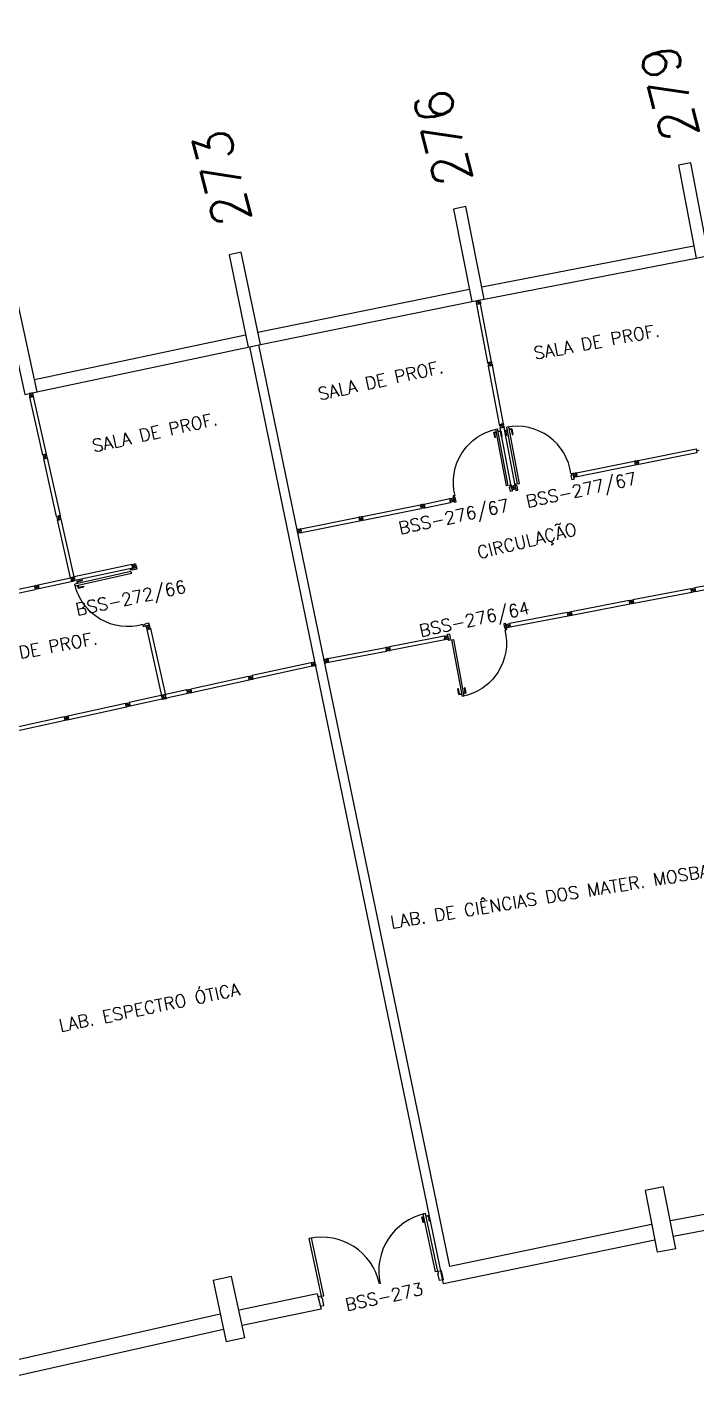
# Model space of a CAD drawing. Extents: x -152 to 150, y 325 to 437.
# Drawn here: x -89.76 to -79.12, y 402.05 to 423.52 of the extents above; entities that cross this region are included whole.
import ezdxf
from ezdxf.enums import TextEntityAlignment as Align

# ---------------------------------------------------------------- set-up
doc = ezdxf.new("R2010")
doc.units = 0
doc.header["$LTSCALE"] = 0.01
doc.header["$MEASUREMENT"] = 0
doc.header["$PDMODE"] = 98
doc.layers.get('0').update_dxf_attribs({"linetype": 'CONTINUOUS'})
doc.layers.get('DEFPOINTS').update_dxf_attribs({"linetype": 'CONTINUOUS'})
for name, color, linetype in [('ALV', 2, 'CONTINUOUS'), ('DIV', 2, 'CONTINUOUS'), ('ESQ', 1, 'CONTINUOUS'), ('ESTR', 3, 'CONTINUOUS'), ('NOPILAR1', 2, 'CONTINUOUS'), ('TEXTO', 2, 'CONTINUOUS'), ('TEXTO-CENTRO-CUSTO', 2, 'CONTINUOUS'), ('TEXTO-ENDEREÇO', 2, 'CONTINUOUS')]:
    doc.layers.add(name, color=color, linetype=linetype)
doc.styles.add('1', font='romans.shx')
doc.styles.add('NOPILAR', font='simplex.shx', dxfattribs={"height": 0.6})
doc.styles.add('UNB-100', font='simplex.shx', dxfattribs={"height": 3})
doc.styles.add('UNB-100-1', font='simplex.shx', dxfattribs={"height": 0.2})
doc.dimstyles.new('1-600', dxfattribs={"dimtxt": 1.1, "dimasz": 2.5, "dimexe": 2, "dimexo": 4, "dimgap": 0.2, "dimtad": 1, "dimdec": 0, "dimzin": 4, "dimdsep": 46, "dimlunit": 6, "dimtxsty": '1', "dimblk1": 'NONE', "dimblk2": 'NONE', "dimsah": 1, "dimcen": 0, "dimclrd": 2, "dimclre": 2, "dimclrt": 2, "dimadec": 0, "dimazin": 0, "dimtfac": 1, "dimtdec": 0, "dimtmove": 2, "dimatfit": 3, "dimldrblk": 'NONE', "dimfxl": 1, "dimtolj": 1, "dimtzin": 0, "dimarcsym": 0})

# ---------------------------------------------------------------- blocks, each defined once
blk = doc.blocks.new('PILAR-SSC')
blk.add_lwpolyline([(0, 0), (0, -1.5), (0.2, -1.5), (0.2, 0)], close=True)
blk = doc.blocks.new('DIVMT-SSC')
for p, q in [((0, 0.005), (0, -0.005)), ((0, -0.005), (0, 0.005)), ((-0.03, -0.03), (-0.03, -0.97)), ((0.006, -0.03), (-0.006, -0.03)), ((-0.005, 0), (0.005, 0)), ((0.005, 0), (-0.005, 0)), ((0.006, -0.02), (0.006, -0.03)), ((0.03, -0.03), (0.03, -0.97)), ((0.03, -0.97), (-0.03, -0.97)), ((-0.006, -0.98), (-0.006, -0.97)), ((-0.006, -0.98), (0.006, -0.98)), ((0.006, -1.001), (-0.006, -1.001)), ((0.005, -0.97), (-0.005, -0.97)), ((0, -0.994), (0, -1.007)), ((0, -1.02), (0, -1.021)), ((0.006, -0.98), (0.006, -0.97))]:
    blk.add_line(p, q)
blk.add_lwpolyline([(0.006, -0.02), (-0.006, -0.02), (0.006, -0.02), (0.006, -0.03), (0.03, -0.03), (0.03, -0.008), (0.02, -0.008), (0.02, 0.008), (0.03, 0.008), (0.03, 0.03), (0.006, 0.03), (0.006, 0.02), (-0.006, 0.02), (-0.006, 0.03), (-0.03, 0.03), (-0.03, 0.008), (-0.02, 0.008), (-0.02, -0.008), (-0.03, -0.008), (-0.03, -0.03), (-0.006, -0.03), (-0.006, -0.02), (-0.006, -0.03)])
blk = doc.blocks.new('A$C73356FFD')
at = {"layer": 'DIV'}
for p, q in [((0.025, 0.03), (0.035, 0.03)), ((0.035, 0.03), (0.025, 0.03)), ((0.03, 0.025), (0.03, 0.035)), ((0.03, 0.035), (0.03, 0.025))]:
    blk.add_line(p, q, dxfattribs=at)
blk.add_lwpolyline([(0.009, 0.036), (0, 0.036), (0, 0.06), (0.022, 0.06), (0.022, 0.05), (0.038, 0.05), (0.038, 0.06), (0.06, 0.06), (0.06, 0.036), (0.05, 0.036), (0.05, 0.024), (0.06, 0.024), (0.06, 0), (0.038, 0), (0.038, 0.01), (0.022, 0.01), (0.022, 0), (0, 0), (0, 0.024), (0.009, 0.024)], close=True, dxfattribs=at)
blk = doc.blocks.new('PDV2E-SSC')
at = {"layer": 'DIV'}
for p, q in [((0.034, 0.925), (0.034, 0.835)), ((0.034, 0.925), (0.074, 0.925)), ((0.044, 0.915), (0.044, 0.835)), ((0.044, 0.915), (0.074, 0.915)), ((0.076, 0.05), (0.076, 0.965)), ((0.106, 0.965), (0.076, 0.965)), ((0.106, 0.05), (0.106, 0.965)), ((0.148, 0.925), (0.108, 0.925)), ((0.138, 0.915), (0.108, 0.915)), ((0.138, 0.915), (0.138, 0.835)), ((0.148, 0.925), (0.148, 0.835)), ((0.044, 0.835), (0.034, 0.835)), ((0.138, 0.835), (0.148, 0.835)), ((0.031, 0.05), (0.031, -0.05)), ((0.051, 0.05), (0.031, 0.05)), ((0.051, 0.02), (0.051, 0.05)), ((0.051, 0.02), (0.061, 0.02)), ((0.061, -0.05), (0.061, 0.02)), ((0.076, 0.05), (0.106, 0.05)), ((0.95, 0.02), (0.94, 0.02)), ((0.94, -0.05), (0.94, 0.02)), ((0.95, 0.02), (0.95, 0.05)), ((0.95, 0.05), (0.97, 0.05)), ((0.97, 0.05), (0.97, 0.035)), ((0.97, 0.035), (0.97, -0.035)), ((0.031, -0.05), (0.061, -0.05)), ((0.97, -0.05), (0.94, -0.05)), ((0.97, -0.035), (0.97, -0.05))]:
    blk.add_line(p, q, dxfattribs=at)
at = {"layer": 'DIV', "color": 1}
blk.add_arc((0.076, 0.1), 0.865, 356.6786, 90, dxfattribs=at)
blk = doc.blocks.new('PTDP-SSC')
at = {"color": 2}
for p, q in [((0.055, 1.015), (0.09, 1.015)), ((0.055, 0.075), (0.055, 1.015)), ((0.09, 0.075), (0.09, 1.015)), ((1.91, 0.075), (1.91, 1.015)), ((1.945, 1.015), (1.91, 1.015)), ((1.945, 0.075), (1.945, 1.015)), ((0.05, 0.075), (0, 0.075)), ((0, 0.075), (0, -0.075)), ((0.05, 0.04), (0.05, 0.075)), ((0.06, 0.04), (0.05, 0.04)), ((0.055, 0.075), (0.09, 0.075)), ((0.06, -0.075), (0.06, 0.04)), ((1.945, 0.075), (1.91, 0.075)), ((1.94, -0.075), (1.94, 0.04)), ((1.94, 0.04), (1.95, 0.04)), ((1.95, 0.04), (1.95, 0.075)), ((1.95, 0.075), (2, 0.075)), ((2, 0.075), (2, -0.075)), ((0, -0.075), (0.06, -0.075)), ((2, -0.075), (1.94, -0.075))]:
    blk.add_line(p, q, dxfattribs=at)
at = {"color": 1}
for centre, start, end in [((0.055, 0.075), 0, 90), ((1.945, 0.075), 90, 180)]:
    blk.add_arc(centre, 0.94, start, end, dxfattribs=at)
blk = doc.blocks.new('*D68')
at = {"layer": 'DEFPOINTS', "color": 0, "transparency": 16777216}
for p in [(-16.911, 434.96), (25.872, 428.073), (25.783, 426.576), (-100.778, 416.69), (-100.424, 415.233)]:
    blk.add_point(p, dxfattribs=at)
at = {"layer": 'TEXTO-CENTRO-CUSTO', "color": 2, "lineweight": -2, "transparency": 16777216}
for p, q in [((26.11, 432.066), (26.377, 436.527)), ((-101.723, 420.577), (-102.785, 424.95))]:
    blk.add_line(p, q, dxfattribs=at)
blk.add_arc((0.36, 0.497), 434.806, 86.58537, 103.65854, dxfattribs=at)
at = {"layer": 'TEXTO-CENTRO-CUSTO', "color": 2, "transparency": 16777216, "insert": (-38.525, 434.313), "char_height": 1.1, "attachment_point": 5, "rotation": 5.122, "style": '1'}
blk.add_mtext('\\A1;Física', dxfattribs=at)
blk = doc.blocks.new('_NONE')
at = {"color": 0, "linetype": 'ByBlock'}
blk.add_circle((0, 0), 0.25, dxfattribs=at)
blk = doc.blocks.new('*D70')
at = {"layer": 'DEFPOINTS', "color": 0, "transparency": 16777216}
for p in [(-114.26, 419.921), (-107.85, 414.906), (-107.471, 413.455), (-114.89, 413.002), (-114.486, 411.557)]:
    blk.add_point(p, dxfattribs=at)
at = {"layer": 'TEXTO-CENTRO-CUSTO', "color": 2, "lineweight": -2, "transparency": 16777216}
for p, q in [((-108.86, 418.777), (-109.997, 423.13)), ((-115.966, 416.855), (-117.177, 421.189))]:
    blk.add_line(p, q, dxfattribs=at)
blk.add_arc((0.364, 0.48), 434.821, 104.63415, 105.60976, dxfattribs=at)

msp = doc.modelspace()

# ---------------------------------------------------------------- linework, layer by layer
at = {"layer": 'ALV'}
for p, q in [((-82.526, 419.386), (-79.155, 420.039)), ((-82.488, 419.189), (-79.117, 419.843)), ((-86.089, 418.664), (-82.724, 419.346)), ((-86.049, 418.468), (-82.684, 419.15)), ((-89.646, 417.912), (-86.287, 418.623)), ((-89.605, 417.716), (-86.245, 418.427)), ((-83.133, 403.533), (-86.22, 418.433)), ((-83.036, 403.809), (-86.073, 418.463)), ((-78.271, 404.771), (-79.522, 404.534)), ((-79.824, 404.474), (-83.036, 403.809)), ((-78.217, 404.527), (-79.476, 404.288)), ((-79.774, 404.229), (-83.133, 403.533)), ((-85.144, 403.372), (-86.39, 403.114)), ((-85.144, 403.372), (-85.081, 403.13)), ((-85.081, 403.13), (-86.339, 402.869)), ((-86.691, 403.049), (-89.891, 402.328)), ((-86.636, 402.805), (-89.983, 402.052))]:
    msp.add_line(p, q, dxfattribs=at)
at = {"layer": 'DIV'}
for p, q in [((-82.025, 416.211), (-82.025, 416.212)), ((-82.02, 416.185), (-82.022, 416.199)), ((-83.445, 415.931), (-83.036, 416.017)), ((-83.036, 416.017), (-83.024, 415.958)), ((-83.022, 415.995), (-83.031, 415.994)), ((-83.031, 415.993), (-83.029, 415.983)), ((-83.02, 415.984), (-83.029, 415.982)), ((-83.02, 415.984), (-83.022, 415.995)), ((-83.007, 415.992), (-82.994, 415.995)), ((-83.001, 416), (-82.999, 415.988)), ((-82.982, 415.997), (-82.98, 415.998)), ((-82.015, 416.193), (-82.027, 416.191)), ((-82.023, 416.17), (-82.011, 416.172)), ((-82.023, 416.17), (-82.021, 416.161)), ((-82.011, 416.172), (-82.009, 416.163)), ((-83.482, 415.924), (-83.504, 415.919)), ((-83.499, 415.896), (-83.504, 415.919)), ((-83.49, 415.898), (-83.499, 415.896)), ((-83.487, 415.886), (-83.497, 415.884)), ((-83.497, 415.884), (-83.492, 415.86)), ((-83.47, 415.865), (-83.492, 415.86)), ((-83.49, 415.898), (-83.487, 415.886)), ((-83.482, 415.924), (-83.48, 415.914)), ((-83.465, 415.917), (-83.48, 415.914)), ((-83.463, 415.897), (-83.473, 415.895)), ((-83.473, 415.895), (-83.463, 415.897)), ((-83.457, 415.878), (-83.472, 415.875)), ((-83.47, 415.865), (-83.472, 415.875)), ((-83.469, 415.901), (-83.467, 415.891)), ((-83.467, 415.891), (-83.469, 415.901)), ((-83.466, 415.927), (-83.445, 415.931)), ((-83.466, 415.927), (-83.465, 415.917)), ((-83.455, 415.868), (-83.457, 415.878)), ((-83.455, 415.868), (-83.433, 415.872)), ((-83.45, 415.906), (-83.44, 415.908)), ((-83.45, 415.906), (-83.44, 415.908)), ((-83.45, 415.906), (-83.447, 415.894)), ((-83.447, 415.894), (-83.45, 415.906)), ((-83.447, 415.894), (-83.438, 415.896)), ((-83.447, 415.894), (-83.438, 415.896)), ((-83.445, 415.931), (-83.44, 415.908)), ((-83.445, 415.931), (-83.433, 415.872)), ((-83.44, 415.907), (-83.438, 415.897)), ((-83.433, 415.872), (-83.438, 415.896)), ((-83.437, 415.893), (-83.434, 415.875)), ((-83.433, 415.872), (-83.437, 415.893)), ((-83.433, 415.872), (-83.024, 415.958)), ((-89.588, 414.646), (-89.072, 414.76)), ((-89.576, 414.587), (-89.059, 414.702)), ((-89.059, 414.702), (-89, 414.715)), ((-89.042, 414.737), (-89.03, 414.74)), ((-89.042, 414.737), (-89.03, 414.74)), ((-89.04, 414.757), (-89.041, 414.758)), ((-89.04, 414.757), (-89.041, 414.758)), ((-89.035, 414.732), (-89.038, 414.745)), ((-89.035, 414.732), (-89.038, 414.745)), ((-89.026, 414.719), (-89.037, 414.716)), ((-89.026, 414.719), (-89.037, 414.716)), ((-89.037, 414.716), (-89.035, 414.707)), ((-89.037, 414.716), (-89.035, 414.707)), ((-89.034, 414.707), (-89.025, 414.71)), ((-89.026, 414.719), (-89.024, 414.71)), ((-89.026, 414.719), (-89.024, 414.71)), ((-78.191, 414.779), (-79.138, 414.597)), ((-78.18, 414.72), (-79.127, 414.538)), ((-89.625, 414.638), (-89.647, 414.633)), ((-89.642, 414.61), (-89.647, 414.633)), ((-89.633, 414.612), (-89.642, 414.61)), ((-89.63, 414.6), (-89.639, 414.598)), ((-89.639, 414.598), (-89.634, 414.574)), ((-89.613, 414.579), (-89.634, 414.574)), ((-89.633, 414.612), (-89.63, 414.6)), ((-89.625, 414.638), (-89.623, 414.628)), ((-89.608, 414.631), (-89.623, 414.628)), ((-89.606, 414.611), (-89.616, 414.609)), ((-89.616, 414.609), (-89.606, 414.611)), ((-89.599, 414.592), (-89.615, 414.589)), ((-89.613, 414.579), (-89.615, 414.589)), ((-89.612, 414.615), (-89.61, 414.605)), ((-89.61, 414.605), (-89.612, 414.615)), ((-89.61, 414.641), (-89.588, 414.646)), ((-89.61, 414.641), (-89.608, 414.631)), ((-89.597, 414.582), (-89.599, 414.592)), ((-89.597, 414.582), (-89.576, 414.587)), ((-89.593, 414.62), (-89.583, 414.622)), ((-89.593, 414.62), (-89.583, 414.622)), ((-89.593, 414.62), (-89.59, 414.608)), ((-89.59, 414.608), (-89.593, 414.62)), ((-89.59, 414.608), (-89.581, 414.61)), ((-89.59, 414.608), (-89.581, 414.61)), ((-89.588, 414.646), (-89.583, 414.622)), ((-89.588, 414.646), (-89.576, 414.587)), ((-89.583, 414.621), (-89.581, 414.611)), ((-89.576, 414.587), (-89.581, 414.61)), ((-89.58, 414.607), (-89.576, 414.59)), ((-89.576, 414.587), (-89.58, 414.607)), ((-79.181, 414.558), (-79.182, 414.558)), ((-79.155, 414.563), (-79.169, 414.56)), ((-79.164, 414.568), (-79.161, 414.556)), ((-79.143, 414.572), (-79.133, 414.573)), ((-79.14, 414.56), (-79.143, 414.572)), ((-79.14, 414.56), (-79.131, 414.562)), ((-79.138, 414.597), (-79.127, 414.538)), ((-79.133, 414.572), (-79.131, 414.563)), ((-87.848, 414), (-87.871, 413.995)), ((-87.866, 413.974), (-87.871, 413.995)), ((-87.866, 413.974), (-87.857, 413.976)), ((-87.863, 413.958), (-87.853, 413.96)), ((-87.863, 413.958), (-87.858, 413.937)), ((-87.858, 413.937), (-87.8, 413.95)), ((-87.858, 413.937), (-87.835, 413.942)), ((-87.858, 413.937), (-87.621, 412.882)), ((-87.853, 413.96), (-87.857, 413.976)), ((-87.846, 413.991), (-87.848, 414)), ((-87.846, 413.991), (-87.834, 413.994)), ((-87.84, 413.971), (-87.83, 413.974)), ((-87.83, 413.974), (-87.84, 413.971)), ((-87.834, 413.968), (-87.837, 413.978)), ((-87.837, 413.978), (-87.834, 413.968)), ((-87.837, 413.951), (-87.825, 413.954)), ((-87.825, 413.954), (-87.837, 413.951)), ((-87.837, 413.951), (-87.835, 413.942)), ((-87.837, 413.951), (-87.835, 413.942)), ((-87.836, 414.003), (-87.813, 414.008)), ((-87.834, 413.994), (-87.836, 414.003)), ((-87.834, 413.942), (-87.824, 413.944)), ((-87.825, 413.954), (-87.823, 413.945)), ((-87.825, 413.954), (-87.823, 413.945)), ((-87.8, 413.95), (-87.823, 413.945)), ((-87.8, 413.95), (-87.82, 413.945)), ((-87.82, 413.945), (-87.802, 413.949)), ((-87.808, 413.987), (-87.818, 413.985)), ((-87.814, 413.969), (-87.818, 413.985)), ((-87.804, 413.971), (-87.814, 413.969)), ((-87.808, 413.987), (-87.813, 414.008)), ((-87.804, 413.971), (-87.8, 413.95)), ((-87.8, 413.95), (-87.562, 412.895)), ((-83.087, 413.837), (-83.066, 413.841)), ((-83.087, 413.837), (-83.086, 413.827)), ((-83.061, 413.817), (-83.066, 413.841)), ((-84.977, 413.474), (-84.055, 413.65)), ((-84.033, 413.654), (-84.055, 413.65)), ((-84.055, 413.65), (-84.05, 413.627)), ((-84.055, 413.65), (-84.044, 413.591)), ((-84.041, 413.629), (-84.05, 413.627)), ((-84.041, 413.629), (-84.05, 413.627)), ((-84.05, 413.626), (-84.048, 413.616)), ((-84.041, 413.629), (-84.039, 413.617)), ((-84.039, 413.617), (-84.041, 413.629)), ((-84.039, 413.623), (-84.04, 413.623)), ((-84.033, 413.654), (-84.031, 413.645)), ((-84.031, 413.645), (-84.016, 413.648)), ((-84.013, 413.628), (-84.027, 413.625)), ((-84.025, 413.626), (-84.015, 413.628)), ((-84.015, 413.628), (-84.025, 413.626)), ((-84.022, 413.633), (-84.019, 413.62)), ((-84.021, 413.632), (-84.019, 413.622)), ((-84.019, 413.622), (-84.021, 413.632)), ((-84.018, 413.658), (-83.996, 413.662)), ((-84.018, 413.658), (-84.016, 413.648)), ((-84.001, 413.636), (-83.991, 413.638)), ((-84.001, 413.636), (-83.991, 413.638)), ((-83.998, 413.625), (-84.001, 413.636)), ((-84.001, 413.636), (-83.998, 413.625)), ((-83.998, 413.625), (-83.989, 413.626)), ((-83.998, 413.625), (-83.989, 413.626)), ((-83.125, 413.83), (-83.996, 413.662)), ((-83.996, 413.662), (-83.985, 413.603)), ((-83.991, 413.638), (-83.996, 413.662)), ((-83.991, 413.637), (-83.989, 413.627)), ((-83.989, 413.626), (-83.985, 413.603)), ((-83.113, 413.771), (-83.985, 413.603)), ((-83.103, 413.834), (-83.125, 413.83)), ((-83.125, 413.83), (-83.12, 413.806)), ((-83.125, 413.83), (-83.113, 413.771)), ((-83.111, 413.808), (-83.12, 413.806)), ((-83.111, 413.808), (-83.12, 413.806)), ((-83.12, 413.805), (-83.118, 413.795)), ((-83.109, 413.796), (-83.118, 413.794)), ((-83.109, 413.796), (-83.118, 413.794)), ((-83.113, 413.771), (-83.118, 413.794)), ((-83.117, 413.791), (-83.114, 413.774)), ((-83.113, 413.771), (-83.117, 413.791)), ((-83.092, 413.775), (-83.113, 413.771)), ((-83.111, 413.808), (-83.109, 413.796)), ((-83.109, 413.796), (-83.111, 413.808)), ((-83.103, 413.834), (-83.101, 413.824)), ((-83.101, 413.824), (-83.086, 413.827)), ((-83.095, 413.805), (-83.085, 413.807)), ((-83.085, 413.807), (-83.095, 413.805)), ((-83.094, 413.785), (-83.078, 413.788)), ((-83.092, 413.775), (-83.094, 413.785)), ((-83.091, 413.811), (-83.089, 413.801)), ((-83.089, 413.801), (-83.091, 413.811)), ((-83.076, 413.778), (-83.078, 413.788)), ((-83.076, 413.778), (-83.054, 413.782)), ((-83.071, 413.816), (-83.061, 413.817)), ((-83.071, 413.816), (-83.068, 413.804)), ((-83.068, 413.804), (-83.059, 413.806)), ((-83.059, 413.806), (-83.054, 413.782)), ((-85.241, 413.409), (-86.182, 413.203)), ((-85.219, 413.414), (-85.241, 413.409)), ((-85.241, 413.409), (-85.236, 413.386)), ((-85.241, 413.409), (-85.228, 413.351)), ((-85.219, 413.414), (-85.217, 413.404)), ((-85.217, 413.404), (-85.201, 413.408)), ((-85.204, 413.417), (-85.182, 413.422)), ((-85.204, 413.417), (-85.201, 413.408)), ((-85.177, 413.399), (-85.182, 413.422)), ((-85.02, 413.435), (-85.021, 413.435)), ((-84.994, 413.44), (-85.008, 413.437)), ((-85.002, 413.445), (-85, 413.433)), ((-84.981, 413.449), (-84.972, 413.45)), ((-84.979, 413.437), (-84.981, 413.449)), ((-84.979, 413.437), (-84.97, 413.439)), ((-84.977, 413.474), (-84.965, 413.415)), ((-84.972, 413.449), (-84.97, 413.44)), ((-84.965, 413.415), (-84.044, 413.591)), ((-84.039, 413.617), (-84.048, 413.615)), ((-84.039, 413.617), (-84.048, 413.615)), ((-84.044, 413.591), (-84.048, 413.615)), ((-84.048, 413.612), (-84.044, 413.594)), ((-84.044, 413.591), (-84.048, 413.612)), ((-84.022, 413.596), (-84.044, 413.591)), ((-84.024, 413.605), (-84.008, 413.608)), ((-84.022, 413.596), (-84.024, 413.605)), ((-84.006, 413.599), (-84.008, 413.608)), ((-84.006, 413.599), (-83.985, 413.603)), ((-86.182, 413.203), (-86.169, 413.145)), ((-85.228, 413.351), (-86.169, 413.145)), ((-85.226, 413.388), (-85.236, 413.386)), ((-85.226, 413.388), (-85.236, 413.386)), ((-85.235, 413.385), (-85.233, 413.375)), ((-85.224, 413.376), (-85.233, 413.374)), ((-85.224, 413.376), (-85.233, 413.374)), ((-85.228, 413.351), (-85.233, 413.374)), ((-85.232, 413.371), (-85.228, 413.354)), ((-85.228, 413.351), (-85.232, 413.371)), ((-85.206, 413.355), (-85.228, 413.351)), ((-85.226, 413.388), (-85.224, 413.376)), ((-85.224, 413.376), (-85.226, 413.388)), ((-85.21, 413.385), (-85.2, 413.388)), ((-85.2, 413.388), (-85.21, 413.385)), ((-85.208, 413.365), (-85.193, 413.369)), ((-85.206, 413.355), (-85.208, 413.365)), ((-85.206, 413.391), (-85.204, 413.381)), ((-85.204, 413.381), (-85.206, 413.391)), ((-85.191, 413.359), (-85.193, 413.369)), ((-85.191, 413.359), (-85.169, 413.364)), ((-85.186, 413.397), (-85.177, 413.399)), ((-85.186, 413.397), (-85.184, 413.385)), ((-85.184, 413.385), (-85.174, 413.387)), ((-85.174, 413.387), (-85.169, 413.364)), ((-86.224, 413.163), (-86.225, 413.163)), ((-86.199, 413.169), (-86.212, 413.166)), ((-86.207, 413.173), (-86.204, 413.161)), ((-86.186, 413.178), (-86.177, 413.18)), ((-86.184, 413.166), (-86.186, 413.178)), ((-86.184, 413.166), (-86.174, 413.168)), ((-86.177, 413.179), (-86.175, 413.169))]:
    msp.add_line(p, q, dxfattribs=at)
at = {"layer": 'ESQ'}
for p, q in [((-83.375, 404.621), (-83.414, 404.611)), ((-83.382, 404.609), (-83.411, 404.601)), ((-83.382, 404.609), (-83.362, 404.531)), ((-83.375, 404.621), (-83.353, 404.534)), ((-83.486, 404.593), (-83.448, 404.603)), ((-83.486, 404.593), (-83.464, 404.506)), ((-83.474, 404.586), (-83.445, 404.593)), ((-83.474, 404.586), (-83.455, 404.508)), ((-83.455, 404.508), (-83.464, 404.506)), ((-83.362, 404.531), (-83.353, 404.533))]:
    msp.add_line(p, q, dxfattribs=at)
at = {"layer": 'ESTR'}
for p, q in [((-79.633, 405.073), (-79.928, 405.015)), ((-79.439, 404.092), (-79.633, 405.073)), ((-79.928, 405.015), (-79.733, 404.034)), ((-79.439, 404.092), (-79.732, 404.034)), ((-86.51, 403.65), (-86.803, 403.587)), ((-86.803, 403.587), (-86.592, 402.61)), ((-86.299, 402.673), (-86.51, 403.65)), ((-86.299, 402.673), (-86.592, 402.61))]:
    msp.add_line(p, q, dxfattribs=at)

# ---------------------------------------------------------------- block references
at = {"layer": 'DIV'}
for name, p, rotation in [('A$C73356FFD', (-82.603, 419.104), 11.35643050228871), ('DIVMT-SSC', (-89.475, 416.689), 192.6832919352451), ('PDV2E-SSC', (-82.022, 416.191), 10.73210000074875), ('DIVMT-SSC', (-89.256, 415.713), 192.6832919352451), ('DIVMT-SSC', (-80.062, 416.589), 101.3564305022914), ('DIVMT-SSC', (-81.042, 416.392), 101.3564305022914), ('A$C73356FFD', (-83.024, 415.958), 10.73209999994327), ('DIVMT-SSC', (-84.449, 415.699), 101.3564305022914), ('DIVMT-SSC', (-89.036, 414.738), 192.6832919352451), ('DIVMT-SSC', (-85.429, 415.502), 101.3564305022914), ('DIVMT-SSC', (-90.589, 414.401), 102.0589614329302), ('A$C73356FFD', (-82.084, 414.03), 190.9170390532536), ('A$C73356FFD', (-87.621, 412.882), 282.6832959676177)]:
    msp.add_blockref(name, p, dxfattribs=dict(at, rotation=rotation))
at = {"layer": 'DIV', "xscale": -1}
for name, p, rotation in [('DIVMT-SSC', (-82.393, 418.157), 190.7320999999897), ('DIVMT-SSC', (-82.207, 417.174), 190.7320999999897), ('A$C73356FFD', (-89.659, 417.642), 12.05896143294527), ('PDV2E-SSC', (-82.02, 416.192), 10.73209999927706), ('DIVMT-SSC', (-82.021, 416.192), 190.7320999999897), ('DIVMT-SSC', (-88.058, 414.947), 282.0589614329444), ('PDV2E-SSC', (-88.078, 414.943), 102.6832959676155), ('DIVMT-SSC', (-79.162, 414.562), 280.8938533981826), ('DIVMT-SSC', (-80.144, 414.373), 280.8938533981826), ('DIVMT-SSC', (-81.126, 414.184), 280.8938533981826), ('PDV2E-SSC', (-83.091, 413.807), 190.5035184079112), ('A$C73356FFD', (-84.965, 413.415), 11.51818390058172), ('DIVMT-SSC', (-86.205, 413.167), 282.3694533981822), ('DIVMT-SSC', (-87.182, 412.953), 282.3694533981822), ('DIVMT-SSC', (-88.159, 412.739), 282.3694533981822), ('DIVMT-SSC', (-89.135, 412.525), 282.3694533981822)]:
    msp.add_blockref(name, p, dxfattribs=dict(at, rotation=rotation))
at = {"layer": 'ESQ', "rotation": 12.08645684738644}
msp.add_blockref('PTDP-SSC', (-85.113, 403.251), dxfattribs=at)
at = {"layer": 'ESTR'}
for p, rotation in [((-79.395, 421.317), 10.73170731707239), ((-82.975, 420.622), 11.21951219512325), ((-86.549, 419.896), 11.70731707316911), ((-90.116, 419.14), 12.19512195122011)]:
    msp.add_blockref('PILAR-SSC', p, dxfattribs=dict(at, rotation=rotation))

# ---------------------------------------------------------------- texts
at = {"layer": 'NOPILAR1', "style": 'NOPILAR'}
for s, p in [('279', (-79.057, 421.795)), ('276', (-82.664, 421.085)), ('273', (-86.18, 420.447))]:
    msp.add_text(s, height=0.6, rotation=104.5371, dxfattribs=at).set_placement(p)
at = {"layer": 'TEXTO', "style": 'UNB-100'}
for s, rotation, p in [('SALA DE PROF.', 10.5281, (-81.679, 418.227)), ('SALA DE PROF.', 12.6133, (-85.106, 417.578)), ('SALA DE PROF.', 12.5089, (-88.701, 416.752)), ('CIRCULAÇÃO', 13.8025, (-82.572, 415.056)), ('SALA DE PROF.', 10.7671, (-90.625, 413.326)), ('LAB. DE CIÊNCIAS DOS MATER. MOSBAUER', 9.2261, (-83.963, 409.18)), ('LAB. ESPECTRO ÓTICA', 11.5845, (-89.234, 407.536))]:
    msp.add_text(s, height=0.2, rotation=rotation, dxfattribs=at).set_placement(p)
at = {"layer": 'TEXTO-ENDEREÇO', "style": 'UNB-100-1'}
for s, p in [('BSS-277/67', (-80.923, 416.059)), ('BSS-276/67', (-82.951, 415.634)), ('BSS-272/66', (-88.093, 414.339)), ('BSS-276/64', (-82.625, 414.002)), ('BSS-273', (-84.062, 403.229))]:
    msp.add_text(s, height=0.2, rotation=12.1793, dxfattribs=at).set_placement(p, align=Align.CENTER)

# ---------------------------------------------------------------- dimensions: what is measured, and where the dimension line sits
at = {"layer": 'TEXTO-CENTRO-CUSTO'}
for base, line1, line2, text, picture, middle in [((-16.911, 434.96), ((-100.778, 416.69), (-100.424, 415.233)), ((25.872, 428.073), (25.783, 426.576)), 'Física', '*D68', (-38.525, 434.313)), ((-114.26, 419.921), ((-114.89, 413.002), (-114.486, 411.557)), ((-107.85, 414.906), (-107.471, 413.455)), ' ', '*D70', (-0.757, 435.187))]:
    dim = msp.add_angular_dim_2l(base=base, line1=line1, line2=line2, text=text, dimstyle='1-600', override={"dimazin": 1}, dxfattribs=at)
    dim.commit()
    dim.dimension.update_dxf_attribs({"geometry": picture, "text_midpoint": middle})

doc.saveas('drawing.dxf')
